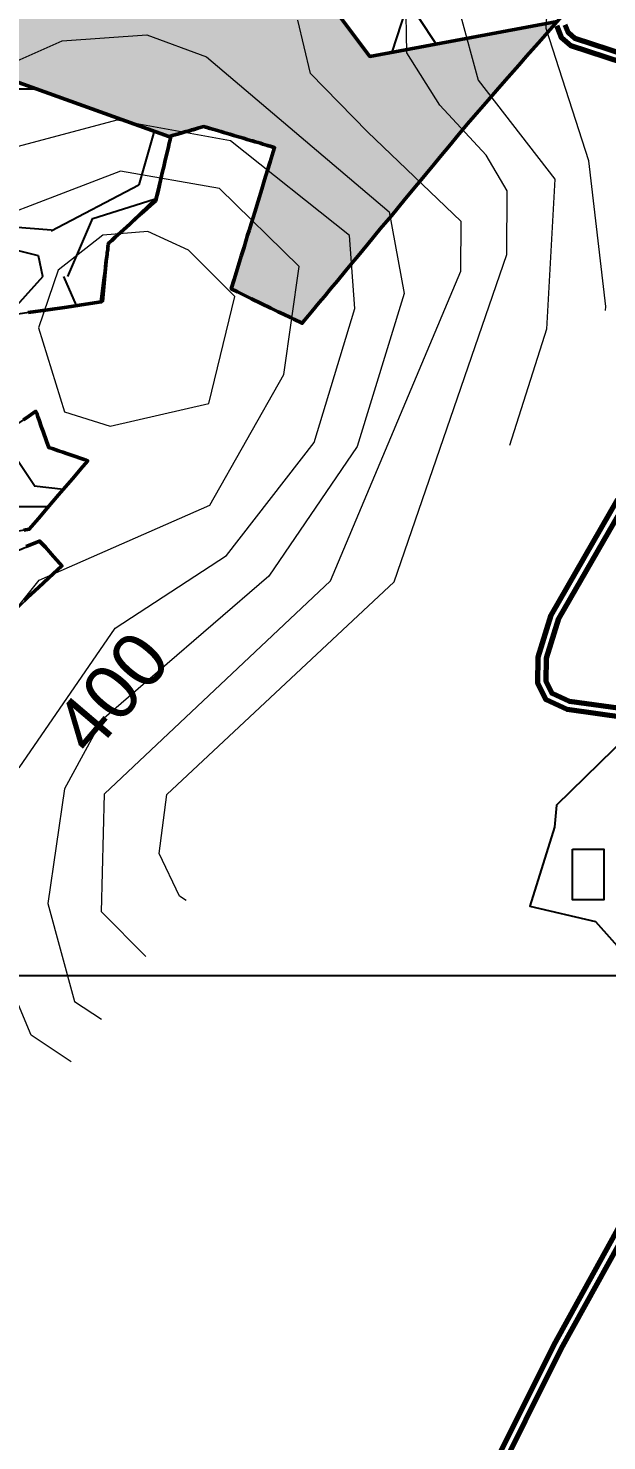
# Model space of a CAD drawing. Header units: metres. Extents: x 32505 to 230200, y 224018 to 1564544.
# Drawn here: x 227008 to 227423, y 1557366 to 1558380 of the extents above; entities that cross this region are included whole.
import ezdxf

# ---------------------------------------------------------------- set-up
doc = ezdxf.new("R2010")
doc.units = ezdxf.units.M
for name, color, linetype, lineweight in [('10 M CONTOUR', 8, 'Continuous', 9), ('2 M CONTOUR', 254, 'Continuous', 9), ('STREAM', 141, 'Continuous', 0)]:
    doc.layers.add(name, color=color, linetype=linetype, lineweight=lineweight)
for name, color, linetype in [('CONTEXT', 44, 'Continuous'), ('G_B.T. ROAD', 1, 'Continuous'), ('GRID', 7, 'Continuous')]:
    doc.layers.add(name, color=color, linetype=linetype)
doc.styles.get("Standard").update_dxf_attribs({"font": 'arial.ttf'})

msp = doc.modelspace()

# ---------------------------------------------------------------- hatches: boundary and pattern name
at = {"true_color": 0xab5959}
h = msp.add_hatch(dxfattribs=at)
h.set_pattern_fill('GRAVEL', color=25, scale=300)
h.set_pattern_definition([(228.0127875, (216, 300), (-2400, -2700), [40.3608, -3995.726414]), (184.9697407, (189, 270), (3600, 300), [69.2604, -6856.77743]), (132.5104471, (120, 264), (3000, -3300), [48.8364, -4834.80978]), (267.273689, (3, 189), (300, 6000), [63.0714, -6244.06741]), (292.8336542, (0, 126), (-1500, 3600), [61.8465, -6122.81194]), (357.273689, (24, 69), (-6000, 300), [63.0714, -6244.06741]), (37.6942405, (87, 66), (-3900, -3000), [83.4087, -8257.454565]), (72.2553284, (153, 117), (2100, 6600), [78.7464, -7795.89645]), (121.4295656, (177, 192), (-2400, 3900), [63.285, -6265.221933]), (175.2363583, (144, 246), (3300, -300), [72.2496, -3540.228774]), (222.3974378, (72, 252), (-3600, -3300), [93.4344, -9250.0125]), (138.8140748, (300, 186), (-2100, 1800), [31.8903, -3157.153444]), (171.4692344, (276, 207), (3900, -600), [60.6711, -6006.453425]), (225, (216, 216), (-3e-14, -300), [42.4263, -381.83777]), (203.1985905, (195, 252), (1500, 600), [22.8474, -2261.88453]), (291.8014095, (174, 243), (-300, 900), [32.3109, -1583.23854]), (30.9637565, (186, 213), (900, 600), [52.4787, -1696.80687]), (161.565051, (231, 240), (600, -300), [37.9473, -910.736]), (16.3895403, (0, 243), (3000, 900), [53.16, -5262.853544]), (70.346176, (51, 258), (-1200, -3300), [44.5983, -4415.222324]), (293.1985905, (231, 300), (-600, 1500), [45.6945, -2239.03743]), (343.6104597, (249, 258), (-3000, 900), [53.16, -5262.853544]), (339.4439548, (0, 57), (-1500, 600), [51.264, -2511.937124]), (294.7751406, (48, 39), (-1500, 3300), [42.9534, -4252.39292]), (66.8014095, (234, 0), (600, 1500), [45.6945, -2239.03743]), (17.3540246, (252, 42), (-3900, -1200), [50.2893, -4978.627084]), (69.4439548, (87, 0), (-600, -1500), [25.632, -2537.569124]), (101.3099325, (216, 0), (-300, 1200), [15.297, -1514.408854]), (165.9637565, (213, 15), (900, -300), [61.8465, -1175.08519]), (186.009006, (153, 30), (3000, 300), [57.315, -5674.17695]), (303.6900675, (186, 186), (-300, 600), [43.2666, -1038.39878]), (353.1572266, (210, 150), (5100, -600), [75.5382, -7478.26879]), (60.945396, (285, 141), (-1200, -2100), [30.8868, -3057.80224]), (90, (300, 168), (-300, 300), [18, -282]), (120.2564372, (147, 39), (1200, -2100), [41.6772, -4126.055997]), (48.0127875, (126, 75), (2400, 2700), [80.7216, -3955.365614]), (0, (180, 135), (300, 300), [78, -222]), (325.3048465, (258, 135), (3000, -2100), [47.4342, -4695.98229]), (254.054604, (297, 108), (-300, -1200), [43.6806, -2140.352367]), (207.6459754, (285, 66), (-5700, -3000), [71.1195, -7040.842255]), (175.4260787, (222, 33), (-3900, 300), [75.2397, -7448.72202])])
h.paths.add_polyline_path([(226727.7, 1557877.5), (226727.6, 1557877.4), (226568.1, 1557877.4), (226568.1, 1557877.5)], flags=16)
h.paths.add_polyline_path([(226877.1, 1558092.2), (226830.5, 1558042.7), (226799, 1558009.1), (226765.8, 1557997.9), (226758.9, 1558019.4), (226771.8, 1558062.6), (226738, 1558062.6), (226702.1, 1558047.7), (226678.9, 1558012.6), (226619.1, 1558029.8), (226569.5, 1558011.9), (226541.9, 1558049.6), (226485.2, 1558049.6), (226445.3, 1558007.9), (226401, 1557961.7), (226474.4, 1557821.4), (226488.8, 1557765.9), (226617.5, 1557766.1), (226784.1, 1557797.3), (226828.5, 1557829.3), (226903.8, 1557893.1), (226965.7, 1557931.2), (227031.6, 1557994.2), (227016.1, 1558011.7), (226972.3, 1557993.5), (226963.8, 1558013.9), (227008.2, 1558020.6), (227050.3, 1558069.8), (227022.3, 1558079.2), (227013, 1558105.3), (226984, 1558085.4), (226936.9, 1558097.1)])
h.paths.add_polyline_path([(226904.1, 1558232.3), (226904.1, 1558232.2), (226738.3, 1558232.2), (226738.3, 1558232.3)], flags=16)
h.paths.add_polyline_path([(226940.1, 1558128.7), (226873.7, 1558143.8), (226817.3, 1558179.1), (226749.1, 1558120.5), (226702.5, 1558148.2), (226620.5, 1558167), (226597.6, 1558215.5), (226597.6, 1558260.7), (226600.7, 1558353.9), (226676.5, 1558346.5), (226741.4, 1558331.3), (226802.7, 1558355.7), (226847.5, 1558336.7), (226910.7, 1558354.5), (226988.5, 1558345.8), (227109.6, 1558302.3), (227098.7, 1558258.1), (227065.2, 1558226.1), (227061.4, 1558184), (226966, 1558170)])
h.paths.add_polyline_path([(226915.5, 1558598.7), (226915.5, 1558598.7), (226751.2, 1558596.2), (226751.2, 1558596.1)], flags=16)
h.paths.add_polyline_path([(227075.6, 1558611), (226997.3, 1558662.6), (226973.3, 1558666.3), (226968.4, 1558741.4), (226936.8, 1558740.4), (226896.8, 1558732.9), (226838.9, 1558723.1), (226854, 1558747.7), (226856.4, 1558780.7), (226836.4, 1558793.6), (226810.2, 1558782.8), (226797, 1558802), (226790.3, 1558822.6), (226770, 1558838.9), (226755.6, 1558829.1), (226652.6, 1558815), (226601.2, 1558782.9), (226578, 1558744.1), (226544.7, 1558713.5), (226513.6, 1558690.9), (226461.9, 1558665), (226463, 1558608.8), (226474.5, 1558537.6), (226497.3, 1558431), (226597.3, 1558416.9), (226662.3, 1558399.7), (226735.7, 1558411.7), (226843.6, 1558439.6), (226966.5, 1558516.9), (227045, 1558562.2)])
h.paths.add_polyline_path([(227242.9, 1558479.6), (227242.9, 1558505.4), (227235.6, 1558490.9), (227219.6, 1558473.7), (227214.8, 1558468.5), (227225.8, 1558464), (227210.8, 1558430.5), (227210.4, 1558417), (227253, 1558360.1), (227387.6, 1558385.1), (227388.3, 1558396.6), (227393.7, 1558410.1), (227401.9, 1558432), (227405.7, 1558442.4), (227419, 1558467.5), (227429.9, 1558488.2), (227371.1, 1558615.9), (227332.2, 1558596.4), (227315.1, 1558605.3), (227294.1, 1558603.6), (227272.9, 1558594.4), (227255.3, 1558575.3), (227242.7, 1558566.9), (227243.1, 1558557.6), (227227.7, 1558556.9), (227219.1, 1558564.4), (227204.9, 1558551.1), (227183.8, 1558540.5), (227173.7, 1558516.8), (227163.8, 1558493.6), (227157.3, 1558467.3), (227185.5, 1558467.3), (227198.3, 1558475.2), (227231.9, 1558498.7), (227238.2, 1558509.5), (227242.9, 1558506.5), (227242.9, 1558479.6), (227401.8, 1558479.1), (227401.8, 1558478.8)])
at = {"layer": 'STREAM', "true_color": 0xffffdb}
h = msp.add_hatch(color=7, dxfattribs=at)
h.dxf.hatch_style = 1
h.paths.add_polyline_path([(227210.8, 1558430.5), (227225.8, 1558464), (227214.8, 1558468.5), (227219.6, 1558473.7), (227235.6, 1558490.9), (227242.9, 1558505.4), (227242.9, 1558506.5), (227238.2, 1558509.5), (227231.9, 1558498.7), (227198.3, 1558475.2), (227185.5, 1558467.3), (227157.3, 1558467.3), (227163.8, 1558493.6), (227173.7, 1558516.8), (227183.8, 1558540.5), (227204.9, 1558551.1), (227219.1, 1558564.4), (227227.7, 1558556.9), (227243.1, 1558557.6), (227242.7, 1558566.9), (227255.3, 1558575.3), (227272.9, 1558594.4), (227294.1, 1558603.6), (227315.1, 1558605.3), (227332.2, 1558596.4), (227371.1, 1558615.9), (227367.8, 1558623.1), (227354.1, 1558652.7), (227348.3, 1558649.8), (227336.4, 1558644), (227318.5, 1558669.9), (227297.7, 1558700), (227000, 1558700), (227000, 1558660.9), (227075.6, 1558611), (227045, 1558562.2), (227000, 1558536.2), (227000, 1558341.6), (227108.6, 1558302.6), (227111.9, 1558303.6), (227114.6, 1558304.3), (227117.2, 1558305), (227119.4, 1558305.7), (227121.3, 1558306.2), (227123.3, 1558306.7), (227125.1, 1558307.3), (227129.4, 1558308.5), (227131.9, 1558309.2), (227133.8, 1558309.7), (227136, 1558309), (227138.2, 1558308.4), (227140.1, 1558307.8), (227141.9, 1558307.3), (227144.3, 1558306.6), (227146, 1558306.1), (227148, 1558305.5), (227150.5, 1558304.8), (227152.4, 1558304.2), (227155.2, 1558303.4), (227157.7, 1558302.6), (227159.6, 1558302.1), (227162.1, 1558301.3), (227164.9, 1558300.5), (227167.2, 1558299.8), (227170.6, 1558298.8), (227172.7, 1558298.2), (227174.4, 1558297.7), (227176.2, 1558297.2), (227179.4, 1558296.2), (227181.4, 1558295.6), (227183.9, 1558294.9), (227184.5, 1558294.7), (227183.6, 1558291.7), (227181.4, 1558284.5), (227179.5, 1558278.4), (227177.4, 1558271.6), (227175.4, 1558264.9), (227172.7, 1558256.2), (227170.3, 1558248.3), (227168, 1558240.7), (227166.2, 1558235.1), (227165.2, 1558231.8), (227162.6, 1558223.1), (227160.6, 1558216.6), (227158.6, 1558210.2), (227155.5, 1558200), (227153.4, 1558193.2), (227157.9, 1558191), (227162.8, 1558188.6), (227168, 1558186.1), (227181.9, 1558179.4), (227187.2, 1558176.8), (227190.9, 1558175), (227196, 1558172.6), (227204.4, 1558168.5), (227206.4, 1558170.9), (227209, 1558174.1), (227211.3, 1558176.9), (227216.7, 1558183.4), (227220.4, 1558187.8), (227225.1, 1558193.5), (227229.7, 1558199), (227235.8, 1558206.4), (227241.8, 1558213.6), (227244.6, 1558216.9), (227251.3, 1558225), (227260.5, 1558236.2), (227268.5, 1558245.7), (227277.7, 1558256.9), (227284.6, 1558265.2), (227289.8, 1558271.4), (227293.3, 1558275.6), (227299.2, 1558282.7), (227303.4, 1558287.8), (227310.9, 1558296.9), (227316.1, 1558303.1), (227323.2, 1558311.6), (227327.9, 1558317.3), (227338, 1558328.8), (227345.5, 1558337.4), (227352.4, 1558345.1), (227360.1, 1558353.9), (227365.7, 1558360.3), (227369.7, 1558364.9), (227374.2, 1558369.9), (227387.6, 1558385.1), (227253, 1558360.1), (227210.4, 1558417)])
h.paths.add_polyline_path([(227249.9, 1558769.1), (227243.1, 1558772.5), (227234.6, 1558776.7), (227227.9, 1558780.1), (227222.3, 1558782.4), (227205.5, 1558789.2), (227183.3, 1558798.4), (227147.7, 1558812.9), (227118.6, 1558824.9), (227092.8, 1558844.1), (227064, 1558865.6), (227000, 1558913.3), (227000, 1558700), (227297.7, 1558700), (227285.4, 1558717.8), (227267.3, 1558744), (227255.6, 1558760.9)])
h.paths.add_polyline_path([(227000, 1558913.3), (226945.3, 1558954.2), (226950.7, 1558963.6), (226887.5, 1559007.6), (226845.4, 1559036.3), (226829.8, 1559021.2), (226825.3, 1559016.8), (226803.6, 1559004.7), (226784.3, 1559000.4), (226763.1, 1559000.4), (226754.4, 1558999.2), (226721.6, 1558985.8), (226680, 1558979.3), (226641.7, 1558980.3), (226634.7, 1558981), (226642.1, 1558808.4), (226652.6, 1558815), (226755.6, 1558829.1), (226770, 1558838.9), (226790.3, 1558822.6), (226797, 1558802), (226810.2, 1558782.8), (226836.4, 1558793.6), (226856.4, 1558780.7), (226854, 1558747.7), (226838.9, 1558723.1), (226896.8, 1558732.9), (226936.8, 1558740.4), (226968.4, 1558741.4), (226971.1, 1558700), (227000, 1558700)])
h.paths.add_polyline_path([(226555.5, 1558855.5), (226636.2, 1558779.5), (226677.2, 1558823), (226596.5, 1558899)], flags=9)

# ---------------------------------------------------------------- linework, layer by layer
at = {"color": 1, "lineweight": 50}
for points in [[(226988.5, 1558345.8), (227108.6, 1558302.6), (227111.9, 1558303.6), (227114.6, 1558304.3), (227117.2, 1558305), (227119.4, 1558305.7), (227121.3, 1558306.2), (227123.3, 1558306.7), (227125.1, 1558307.3), (227129.4, 1558308.5), (227131.9, 1558309.2), (227133.8, 1558309.7), (227136, 1558309), (227138.2, 1558308.4), (227140.1, 1558307.8), (227141.9, 1558307.3), (227144.3, 1558306.6), (227146, 1558306.1), (227148, 1558305.5), (227150.5, 1558304.8), (227152.4, 1558304.2), (227155.2, 1558303.4), (227157.7, 1558302.6), (227159.6, 1558302.1), (227162.1, 1558301.3), (227164.9, 1558300.5), (227167.2, 1558299.8), (227170.6, 1558298.8), (227172.7, 1558298.2), (227174.4, 1558297.7), (227176.2, 1558297.2), (227179.4, 1558296.2), (227181.4, 1558295.6), (227183.9, 1558294.9), (227184.5, 1558294.7), (227183.6, 1558291.7), (227181.4, 1558284.5), (227179.5, 1558278.4), (227177.4, 1558271.6), (227175.4, 1558264.9), (227172.7, 1558256.2), (227170.3, 1558248.3), (227168, 1558240.7), (227166.2, 1558235.1), (227165.2, 1558231.8), (227162.6, 1558223.1), (227160.6, 1558216.6), (227158.6, 1558210.2), (227155.5, 1558200), (227153.4, 1558193.2), (227157.9, 1558191), (227162.8, 1558188.6), (227168, 1558186.1), (227181.9, 1558179.4), (227187.2, 1558176.8), (227190.9, 1558175), (227196, 1558172.6), (227204.4, 1558168.5), (227206.4, 1558170.9), (227209, 1558174.1), (227211.3, 1558176.9), (227216.7, 1558183.4), (227220.4, 1558187.8), (227225.1, 1558193.5), (227229.7, 1558199), (227235.8, 1558206.4), (227241.8, 1558213.6), (227244.6, 1558216.9), (227251.3, 1558225), (227260.5, 1558236.2), (227268.5, 1558245.7), (227277.7, 1558256.9), (227284.6, 1558265.2), (227289.8, 1558271.4), (227293.3, 1558275.6), (227299.2, 1558282.7), (227303.4, 1558287.8), (227310.9, 1558296.9), (227316.1, 1558303.1), (227323.2, 1558311.6), (227327.9, 1558317.3), (227338, 1558328.8), (227345.5, 1558337.4), (227352.4, 1558345.1), (227360.1, 1558353.9), (227365.7, 1558360.3), (227369.7, 1558364.9), (227374.2, 1558369.9), (227387.6, 1558385.1), (227253, 1558360.1), (227210.4, 1558417)], [(227391.1, 1558389.1), (227374.2, 1558369.9), (227369.7, 1558364.9), (227365.7, 1558360.3), (227360.1, 1558353.9), (227352.4, 1558345.1), (227345.5, 1558337.4), (227338, 1558328.8), (227327.9, 1558317.3), (227323.2, 1558311.6), (227316.1, 1558303.1), (227310.9, 1558296.9), (227303.4, 1558287.8), (227299.2, 1558282.7), (227293.3, 1558275.6), (227289.8, 1558271.4), (227284.6, 1558265.2), (227277.7, 1558256.9), (227268.5, 1558245.7), (227260.5, 1558236.2), (227251.3, 1558225), (227244.6, 1558216.9), (227241.8, 1558213.6), (227235.8, 1558206.4), (227229.7, 1558199), (227225.1, 1558193.5), (227220.4, 1558187.8), (227216.7, 1558183.4), (227211.3, 1558176.9), (227209, 1558174.1), (227206.4, 1558170.9), (227204.9, 1558169.2), (227204.4, 1558168.5), (227198.3, 1558171.4), (227196, 1558172.6), (227190.9, 1558175), (227187.2, 1558176.8), (227181.9, 1558179.4), (227168, 1558186.1), (227162.8, 1558188.6), (227157.9, 1558191), (227153.4, 1558193.2), (227155.5, 1558200), (227158.6, 1558210.2), (227160.6, 1558216.6), (227162.6, 1558223.1), (227165.2, 1558231.8), (227166.2, 1558235.1), (227168, 1558240.7), (227170.3, 1558248.3), (227172.7, 1558256.2), (227175.4, 1558264.9), (227177.4, 1558271.6), (227179.5, 1558278.4), (227181.4, 1558284.5), (227183.6, 1558291.7), (227184.5, 1558294.7), (227183.9, 1558294.9), (227182.5, 1558295.3), (227181.4, 1558295.6), (227180.2, 1558296), (227179.4, 1558296.2), (227177.8, 1558296.7), (227176.2, 1558297.2), (227174.4, 1558297.7), (227172.7, 1558298.2), (227170.6, 1558298.8), (227168.7, 1558299.4), (227167.2, 1558299.8), (227164.9, 1558300.5), (227162.1, 1558301.3), (227159.6, 1558302.1), (227157.7, 1558302.6), (227155.2, 1558303.4), (227152.4, 1558304.2), (227150.5, 1558304.8), (227148, 1558305.5), (227146, 1558306.1), (227144.3, 1558306.6), (227141.9, 1558307.3), (227140.1, 1558307.8), (227138.2, 1558308.4), (227137.2, 1558308.7), (227136, 1558309), (227134.7, 1558309.4), (227133.8, 1558309.7), (227131.9, 1558309.2), (227129.4, 1558308.5), (227126.1, 1558307.5), (227125.1, 1558307.3), (227124.2, 1558307), (227123.3, 1558306.7), (227123, 1558306.7), (227122.6, 1558306.6), (227122.1, 1558306.4), (227121.3, 1558306.2), (227120.8, 1558306.1), (227120.1, 1558305.9), (227119.4, 1558305.7), (227118.5, 1558305.4), (227117.9, 1558305.2), (227117.2, 1558305), (227116.3, 1558304.8), (227115.1, 1558304.4), (227114.6, 1558304.3), (227113.6, 1558304), (227113, 1558303.9), (227111.9, 1558303.6), (227111, 1558303.3), (227110.6, 1558303.2), (227110.1, 1558303), (227110, 1558302.7), (227109.7, 1558301.7), (227109.4, 1558300.2), (227108.9, 1558297.9), (227108.2, 1558295.2), (227107.1, 1558290.2), (227106, 1558285.7), (227104.9, 1558280.8), (227104.1, 1558277.4), (227102.9, 1558272.1), (227101.6, 1558266.5), (227100.6, 1558262.2), (227099.8, 1558258.7), (227099.2, 1558256.5), (227095.5, 1558253.2), (227090.7, 1558248.8), (227086.1, 1558244.8), (227080.5, 1558239.7), (227071.6, 1558231.7), (227069.9, 1558230.2), (227067.5, 1558228), (227065.2, 1558225.9), (227065.1, 1558225.9), (227065.1, 1558225.5), (227065, 1558224.9), (227064.9, 1558224.3), (227064.8, 1558223.5), (227064.8, 1558222.9), (227064.7, 1558222.2), (227064.6, 1558221.9), (227064.6, 1558221.3), (227064.5, 1558220.3), (227064.3, 1558219.4), (227064.2, 1558218.2), (227063.9, 1558216.1), (227063.6, 1558213.6), (227063.1, 1558209.1), (227062.7, 1558205.6), (227061.9, 1558199.1), (227060, 1558183.8), (227048.9, 1558182.1), (227035.2, 1558180.1), (227021.6, 1558178.1), (227007.5, 1558176.1)], [(227004.2, 1558099.2), (227007.9, 1558101.8), (227011.2, 1558104.1), (227013, 1558105.3), (227013.6, 1558103.9), (227014.5, 1558101.3), (227015.3, 1558099), (227016.9, 1558094.4), (227018.2, 1558090.8), (227020.7, 1558083.9), (227022.3, 1558079.2), (227025.4, 1558078.2), (227029.3, 1558076.9), (227032.4, 1558075.8), (227035.7, 1558074.7), (227038.7, 1558073.7), (227042.2, 1558072.5), (227044.2, 1558071.8), (227047.6, 1558070.7), (227049.4, 1558070.1), (227050.3, 1558069.8), (227046.8, 1558065.7), (227039.2, 1558056.8), (227029.2, 1558045.2), (227021, 1558035.6), (227014.8, 1558028.3), (227008.2, 1558020.6), (227004.4, 1558020)], [(227006.1, 1558008.2), (227015.7, 1558012.1), (227019.8, 1558007.6), (227025.6, 1558001), (227030.1, 1557995.9), (227031.7, 1557994.2), (227022.3, 1557985.6), (227014.9, 1557978.8), (227004.7, 1557969.3)]]:
    msp.add_lwpolyline(points, dxfattribs=at)
at = {"color": 8}
for points in [[(226940.1, 1558128.7), (226873.7, 1558143.8), (226817.3, 1558179.1), (226749.1, 1558120.5), (226702.5, 1558148.2), (226620.5, 1558167), (226597.6, 1558215.5), (226597.6, 1558260.7), (226600.7, 1558353.9), (226676.5, 1558346.5), (226741.4, 1558331.3), (226802.7, 1558355.7), (226847.5, 1558336.7), (226910.7, 1558354.5), (226988.5, 1558345.8), (227109.6, 1558302.3), (227098.7, 1558258.1), (227065.2, 1558226.1), (227061.4, 1558184), (226966, 1558170)], [(227398.6, 1557790.7), (227421.3, 1557790.7), (227421.3, 1557754.4), (227398.6, 1557754.4)]]:
    msp.add_lwpolyline(points, close=True, dxfattribs=at)
at = {"color": 25, "true_color": 0xab5959}
msp.add_lwpolyline([(226940.1, 1558128.7), (226873.7, 1558143.8), (226817.3, 1558179.1), (226749.1, 1558120.5), (226702.5, 1558148.2), (226620.5, 1558167), (226597.6, 1558215.5), (226597.6, 1558260.7), (226600.7, 1558353.9), (226676.5, 1558346.5), (226741.4, 1558331.3), (226802.7, 1558355.7), (226847.5, 1558336.7), (226910.7, 1558354.5), (226988.5, 1558345.8), (227109.6, 1558302.3), (227098.7, 1558258.1), (227065.2, 1558226.1), (227061.4, 1558184), (226966, 1558170)], close=True, dxfattribs=at)
at = {"color": 8}
for points in [[(226963.8, 1558013.9), (227008.2, 1558020.6), (227050.3, 1558069.8), (227022.3, 1558079.2), (227013, 1558105.3), (226984, 1558085.4)], [(226965.7, 1557931.2), (227031.6, 1557994.2), (227016.1, 1558011.7), (226972.3, 1557993.5)]]:
    msp.add_lwpolyline(points, dxfattribs=at)
at = {"color": 25, "true_color": 0xab5959}
for points in [[(226963.8, 1558013.9), (227008.2, 1558020.6), (227050.3, 1558069.8), (227022.3, 1558079.2), (227013, 1558105.3), (226984, 1558085.4)], [(226965.7, 1557931.2), (227031.6, 1557994.2), (227016.1, 1558011.7), (226972.3, 1557993.5)]]:
    msp.add_lwpolyline(points, dxfattribs=at)
at = {"color": 9, "flags": 128}
msp.add_lwpolyline([(227448.7, 1557882.4), (227387.1, 1557822.4), (227385.8, 1557806.5), (227368.1, 1557749.8), (227415.1, 1557738.9), (227436.7, 1557714.7), (227441.3, 1557706.2), (227433, 1557681.6), (227433.2, 1557666), (227444.5, 1557655.1), (227480.8, 1557641.7), (227491.3, 1557670.6), (227496.4, 1557697.4), (227499.5, 1557713.5), (227504.3, 1557738.5), (227509.7, 1557775), (227510.1, 1557804.1), (227507.3, 1557821), (227504.6, 1557838), (227492.4, 1557860.1), (227475.9, 1557875.6), (227448.7, 1557882.4)], dxfattribs=at)
at = {"layer": '10 M CONTOUR', "linetype": 'Continuous', "elevation": 400}
msp.add_lwpolyline([(226962.6, 1558340.6), (227031.9, 1558371.2), (227092.8, 1558375.6), (227135.7, 1558359.8), (227266.8, 1558248.5), (227277.7, 1558189.8), (227244, 1558080), (227180.5, 1557986.9), (227060.3, 1557883.4), (227033.5, 1557834.1), (227021.7, 1557751.7), (227040.8, 1557681.4), (227060.2, 1557668.7)], dxfattribs=at)
at = {"layer": '2 M CONTOUR', "linetype": 'Continuous'}
for points, elevation in [([(226330.7, 1557646), (226390.4, 1557745.1), (226394.4, 1557854.4), (226421.2, 1558065), (226455.4, 1558132.8), (226568.9, 1558212.6), (226686.7, 1558306.3), (226948.4, 1558443.7), (227094.6, 1558587), (227169.4, 1558614.2), (227282.3, 1558602.1), (227348.3, 1558571.9), (227361.5, 1558522.9), (227326.9, 1558449.5), (227317.7, 1558391.4), (227330.8, 1558343), (227386, 1558272), (227379.9, 1558164.2), (227353.5, 1558080.8)], 394), ([(227120.9, 1557754), (227116.3, 1557757.1), (227101.7, 1557787.7), (227107, 1557830), (227270.4, 1557982.8), (227351.4, 1558217.8), (227351.7, 1558263.7), (227336.7, 1558289.1), (227303.4, 1558325.2), (227279.7, 1558362.6), (227278.8, 1558403.7)], 396), ([(227001, 1557849.2), (227070.1, 1557949.6), (227150, 1558001.6), (227213.1, 1558082.9), (227242.3, 1558179.1), (227238.4, 1558231.5), (227152.8, 1558299.5), (227071.3, 1558314.3), (226964.1, 1558285.8)], 402), ([(227038.3, 1557638), (227009.7, 1557657.2), (226978.8, 1557730.8)], 402)]:
    msp.add_lwpolyline(points, dxfattribs=dict(at, elevation=elevation))
at = {"layer": '2 M CONTOUR'}
for points in [[(227422.5, 1558177.7, 392), (227422.6, 1558180.5, 392), (227410.3, 1558285.1, 392), (227379.7, 1558380.1, 392), (227383.3, 1558445.7, 392), (227396.4, 1558491.8, 392), (227413.4, 1558546.5, 392), (227403, 1558574.8, 392), (227376.6, 1558602.1, 392), (227312.5, 1558629.4, 392), (227186.8, 1558642.9, 392), (227080.4, 1558608.7, 392), (226991.3, 1558518.5, 392), (226922, 1558457.1, 392), (226839, 1558413.2, 392), (226711.4, 1558367.9, 392), (226569.7, 1558252.9, 392), (226493.5, 1558212.5, 392), (226380.6, 1558181, 392), (226341.4, 1558184.1, 392)], [(227092.1, 1557713.6, 398), (227060.1, 1557745.8, 398), (227062.2, 1557830.5, 398), (227224.7, 1557983.5, 398), (227318.4, 1558205.8, 398), (227318.6, 1558241.5, 398), (227251.3, 1558306, 398), (227210.4, 1558347.8, 398), (227201.3, 1558386.1, 398)], [(227202.3, 1558209.3, 404), (227144.9, 1558265.2, 404), (227073.9, 1558277.7, 404), (226932.4, 1558223.5, 404), (226757.5, 1558177.2, 404), (226701.7, 1558142.7, 404), (226675.5, 1558120.2, 404), (226627.8, 1558008.3, 404), (226619.6, 1557928.3, 404), (226628.2, 1557902.8, 404), (226682.9, 1557865.9, 404), (226798.5, 1557806.4, 404), (226861.1, 1557786.7, 404), (226893.5, 1557786.5, 404), (226920, 1557794.2, 404), (226945.3, 1557825.1, 404), (226962.1, 1557862.4, 404), (226988.7, 1557950.8, 404), (227015.4, 1557984, 404), (227138.1, 1558037.8, 404), (227191.3, 1558131.7, 404), (227202.3, 1558209.3, 404)], [(227156, 1558187.7, 406), (227122.7, 1558221, 406), (227093.5, 1558234.5, 406), (227061.1, 1558231.7, 406), (227028.9, 1558206.7, 406), (227015, 1558165.1, 406), (227033.5, 1558104.9, 406), (227066.4, 1558094.5, 406), (227137.3, 1558110.9, 406), (227156, 1558187.7, 406)]]:
    msp.add_polyline3d(points, dxfattribs=at)
at = {"layer": 'G_B.T. ROAD', "color": 253, "lineweight": 70}
for points in [[(227434.8, 1558355.5), (227397.4, 1558367.8), (227390.8, 1558373.5), (227387.3, 1558382)], [(227437, 1558361.1), (227400.4, 1558373.1), (227395.8, 1558377.1), (227393.4, 1558382.9)], [(227437.3, 1557885.2), (227394.9, 1557891), (227379.7, 1557898), (227373.8, 1557909.7), (227373.9, 1557928.8), (227383.3, 1557958.9), (227431.3, 1558042.1)], [(227438.4, 1557891.1), (227396.6, 1557896.9), (227384.1, 1557902.6), (227379.8, 1557911.1), (227379.9, 1557927.9), (227388.9, 1557956.4), (227436.7, 1558039.5)], [(227333.9, 1557331.8), (227385.3, 1557434.7), (227444.2, 1557541.3)], [(227339.4, 1557329.4), (227390.6, 1557431.9), (227449.7, 1557538.8)]]:
    msp.add_lwpolyline(points, dxfattribs=at)
at = {"layer": 'GRID', "color": 254, "linetype": 'Continuous'}
msp.add_line((223000, 1557700), (228000, 1557700), dxfattribs=at)

# ---------------------------------------------------------------- texts
at = {"layer": 'CONTEXT', "linetype": 'Continuous'}
msp.add_text('400', height=39, rotation=49.5762, dxfattribs=at).set_placement((227052.7, 1557856.3, 400))

doc.saveas('drawing.dxf')
